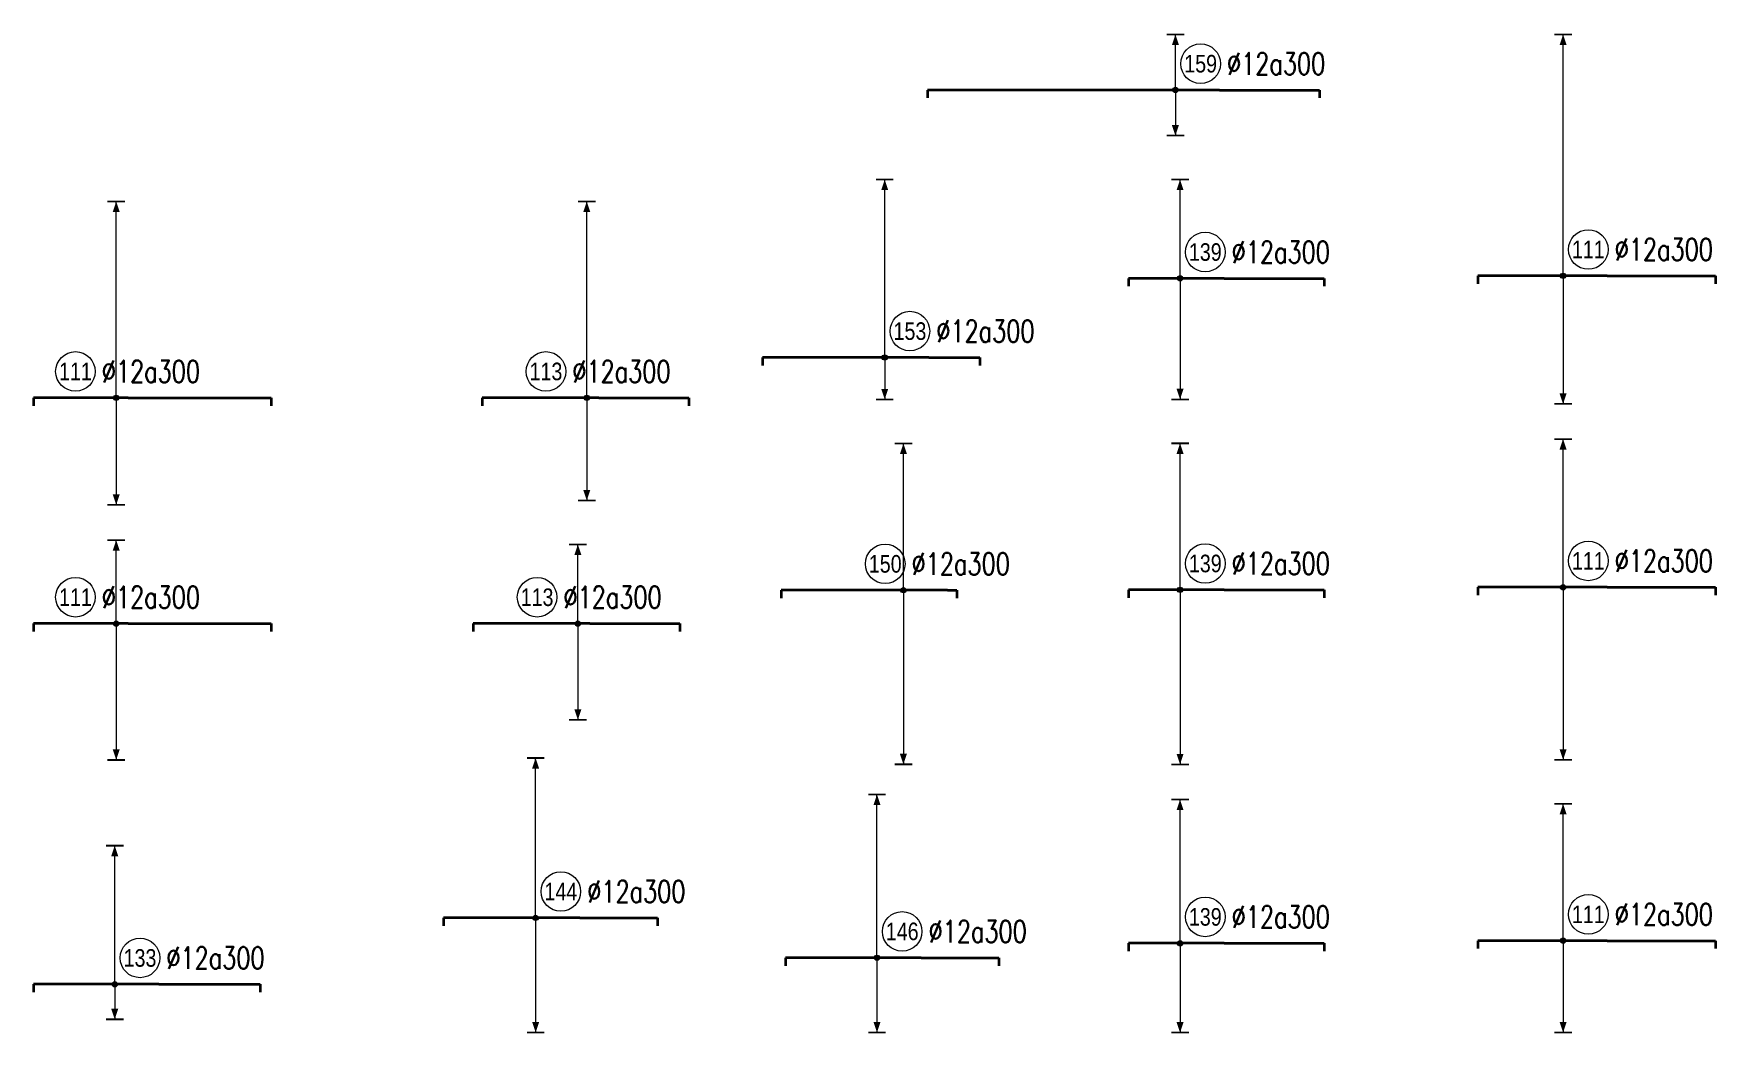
# Model space of a CAD drawing. Header units: millimetres. Extents: x -415354 to 883813, y -531490 to 486716.
# Drawn here: x 70250 to 108500, y -86020 to -63280 of the extents above; entities that cross this region are included whole.
import ezdxf
from ezdxf.enums import TextEntityAlignment as Align

# ---------------------------------------------------------------- set-up
doc = ezdxf.new("R2010")
doc.units = ezdxf.units.MM
doc.header["$MEASUREMENT"] = 0
for name, color, linetype, lineweight in [('NDC_S_DIM', 1, 'Continuous', 15), ('NDC_S_REBAR', 4, 'Continuous', 35), ('NDC_S_VN TEXT', 7, 'Continuous', 20)]:
    doc.layers.add(name, color=color, linetype=linetype, lineweight=lineweight)
doc.styles.add('ARIAL', font='arial.ttf', dxfattribs={"width": 0.8})
doc.styles.add('NDC_EN TXT', font='romans.shx', dxfattribs={"width": 0.8})

# ---------------------------------------------------------------- blocks, each defined once
blk = doc.blocks.new('*U78')
h = blk.add_hatch(color=6)
edge = h.paths.add_edge_path()
edge.add_arc((-5.03, 0), 0.3, 0, 360)
at = {"layer": 'NDC_S_DIM', "color": 8}
for q in [(-5.03, 11.24), (-5.03, -13.76)]:
    blk.add_line((-5.03, 0), q, dxfattribs=at)
for points in [[(-6.03, 11.24, 0.2, 0.2, 0), (-4.03, 11.24, 0, 0, 0)], [(-6.03, -13.76, 0.2, 0.2, 0), (-4.03, -13.76, 0, 0, 0)]]:
    blk.add_lwpolyline(points, format="xyseb", dxfattribs=at)
at = {"layer": 'NDC_S_DIM'}
blk.add_circle((-2.16, 3), 2.25, dxfattribs=at)
at = {"layer": 'NDC_S_DIM', "color": 6}
blk.add_circle((-5.03, 0), 0.3, dxfattribs=at)
at = {"layer": 'NDC_S_DIM', "color": 8}
for points in [[(-5.43, 10.04), (-5.03, 11.24), (-4.63, 10.04)], [(-5.43, -12.56), (-5.03, -13.76), (-4.63, -12.56)]]:
    blk.add_solid(points, dxfattribs=at)
at = {"layer": 'NDC_S_REBAR'}
for p, q in [((0, 0), (-10.9, 0)), ((-10.9, 0), (-10.9, -0.9)), ((0, 0), (11.34, 0)), ((11.34, 0), (11.34, -0.9)), ((-10.9, -0.9), (-10.9, -0.9)), ((11.34, -0.9), (11.34, -0.9))]:
    blk.add_line(p, q, dxfattribs=at)
at = {"layer": 'NDC_S_VN TEXT', "style": 'ARIAL', "width": 0.8}
blk.add_attdef('KHT', text='', height=2, dxfattribs=at).set_placement((-2.16, 3), align=Align.MIDDLE_CENTER)
at = {"layer": 'NDC_S_VN TEXT', "color": 3, "style": 'NDC_EN TXT', "width": 0.75}
blk.add_attdef('DKT', (0.84, 1.75), '', height=2.5, dxfattribs=at)
blk = doc.blocks.new('*U79')
h = blk.add_hatch(color=6)
edge = h.paths.add_edge_path()
edge.add_arc((-5.03, 0), 0.3, 0, 360)
at = {"layer": 'NDC_S_DIM', "color": 8}
for q in [(-5.03, 27.45), (-5.03, -14.57)]:
    blk.add_line((-5.03, 0), q, dxfattribs=at)
for points in [[(-6.03, 27.45, 0.2, 0.2, 0), (-4.03, 27.45, 0, 0, 0)], [(-6.03, -14.57, 0.2, 0.2, 0), (-4.03, -14.57, 0, 0, 0)]]:
    blk.add_lwpolyline(points, format="xyseb", dxfattribs=at)
at = {"layer": 'NDC_S_DIM'}
blk.add_circle((-2.16, 3), 2.25, dxfattribs=at)
at = {"layer": 'NDC_S_DIM', "color": 6}
blk.add_circle((-5.03, 0), 0.3, dxfattribs=at)
at = {"layer": 'NDC_S_DIM', "color": 8}
for points in [[(-5.43, 26.25), (-5.03, 27.45), (-4.63, 26.25)], [(-5.43, -13.37), (-5.03, -14.57), (-4.63, -13.37)]]:
    blk.add_solid(points, dxfattribs=at)
at = {"layer": 'NDC_S_REBAR'}
for p, q in [((0, 0), (-14.71, 0)), ((-14.71, 0), (-14.71, -0.9)), ((0, 0), (12.29, 0)), ((12.29, 0), (12.29, -0.9)), ((-14.71, -0.9), (-14.71, -0.9)), ((12.29, -0.9), (12.29, -0.9))]:
    blk.add_line(p, q, dxfattribs=at)
at = {"layer": 'NDC_S_VN TEXT', "style": 'ARIAL', "width": 0.8}
blk.add_attdef('KHT', text='', height=2, dxfattribs=at).set_placement((-2.16, 3), align=Align.MIDDLE_CENTER)
at = {"layer": 'NDC_S_VN TEXT', "color": 3, "style": 'NDC_EN TXT', "width": 0.75}
blk.add_attdef('DKT', (0.84, 1.75), '', height=2.5, dxfattribs=at)
blk = doc.blocks.new('*U68')
h = blk.add_hatch(color=6)
edge = h.paths.add_edge_path()
edge.add_arc((-5.03, 0), 0.3, 0, 360)
at = {"layer": 'NDC_S_DIM', "color": 8}
for q in [(-5.03, 16.7), (-5.03, -19.8)]:
    blk.add_line((-5.03, 0), q, dxfattribs=at)
for points in [[(-6.03, 16.7, 0.2, 0.2, 0), (-4.03, 16.7, 0, 0, 0)], [(-6.03, -19.8, 0.2, 0.2, 0), (-4.03, -19.8, 0, 0, 0)]]:
    blk.add_lwpolyline(points, format="xyseb", dxfattribs=at)
at = {"layer": 'NDC_S_DIM'}
blk.add_circle((-7.1, 3), 2.25, dxfattribs=at)
at = {"layer": 'NDC_S_DIM', "color": 6}
blk.add_circle((-5.03, 0), 0.3, dxfattribs=at)
at = {"layer": 'NDC_S_DIM', "color": 8}
for points in [[(-5.43, 15.5), (-5.03, 16.7), (-4.63, 15.5)], [(-5.43, -18.6), (-5.03, -19.8), (-4.63, -18.6)]]:
    blk.add_solid(points, dxfattribs=at)
at = {"layer": 'NDC_S_REBAR'}
for p, q in [((0, 0), (-18.93, 0)), ((-18.93, 0), (-18.93, -0.9)), ((0, 0), (1.05, 0)), ((1.05, 0), (1.05, -0.9)), ((-18.93, -0.9), (-18.93, -0.9)), ((1.05, -0.9), (1.05, -0.9))]:
    blk.add_line(p, q, dxfattribs=at)
at = {"layer": 'NDC_S_VN TEXT', "style": 'ARIAL', "width": 0.8}
blk.add_attdef('KHT', text='', height=2, dxfattribs=at).set_placement((-7.1, 3), align=Align.MIDDLE_CENTER)
at = {"layer": 'NDC_S_VN TEXT', "color": 3, "style": 'NDC_EN TXT', "width": 0.75}
blk.add_attdef('DKT', (-4.1, 1.75), '', height=2.5, dxfattribs=at)
blk = doc.blocks.new('*U71')
h = blk.add_hatch(color=6)
edge = h.paths.add_edge_path()
edge.add_arc((-5.03, 0), 0.3, 0, 360)
at = {"layer": 'NDC_S_DIM', "color": 8}
for q in [(-5.03, 16.66), (-5.03, -19.85)]:
    blk.add_line((-5.03, 0), q, dxfattribs=at)
for points in [[(-6.03, 16.66, 0.2, 0.2, 0), (-4.03, 16.66, 0, 0, 0)], [(-6.03, -19.85, 0.2, 0.2, 0), (-4.03, -19.85, 0, 0, 0)]]:
    blk.add_lwpolyline(points, format="xyseb", dxfattribs=at)
at = {"layer": 'NDC_S_DIM'}
blk.add_circle((-2.16, 3), 2.25, dxfattribs=at)
at = {"layer": 'NDC_S_DIM', "color": 6}
blk.add_circle((-5.03, 0), 0.3, dxfattribs=at)
at = {"layer": 'NDC_S_DIM', "color": 8}
for points in [[(-5.43, 15.46), (-5.03, 16.66), (-4.63, 15.46)], [(-5.43, -18.65), (-5.03, -19.85), (-4.63, -18.65)]]:
    blk.add_solid(points, dxfattribs=at)
at = {"layer": 'NDC_S_REBAR'}
for p, q in [((0, 0), (-10.9, 0)), ((-10.9, 0), (-10.9, -0.9)), ((0, 0), (11.34, 0)), ((11.34, 0), (11.34, -0.9)), ((-10.9, -0.9), (-10.9, -0.9)), ((11.34, -0.9), (11.34, -0.9))]:
    blk.add_line(p, q, dxfattribs=at)
at = {"layer": 'NDC_S_VN TEXT', "style": 'ARIAL', "width": 0.8}
blk.add_attdef('KHT', text='', height=2, dxfattribs=at).set_placement((-2.16, 3), align=Align.MIDDLE_CENTER)
at = {"layer": 'NDC_S_VN TEXT', "color": 3, "style": 'NDC_EN TXT', "width": 0.75}
blk.add_attdef('DKT', (0.84, 1.75), '', height=2.5, dxfattribs=at)
blk = doc.blocks.new('*U72')
h = blk.add_hatch(color=6)
edge = h.paths.add_edge_path()
edge.add_arc((-5.03, 0), 0.3, 0, 360)
at = {"layer": 'NDC_S_DIM', "color": 8}
for q in [(-5.03, 16.86), (-5.03, -19.63)]:
    blk.add_line((-5.03, 0), q, dxfattribs=at)
for points in [[(-6.03, 16.86, 0.2, 0.2, 0), (-4.03, 16.86, 0, 0, 0)], [(-6.03, -19.63, 0.2, 0.2, 0), (-4.03, -19.63, 0, 0, 0)]]:
    blk.add_lwpolyline(points, format="xyseb", dxfattribs=at)
at = {"layer": 'NDC_S_DIM'}
blk.add_circle((-2.16, 3), 2.25, dxfattribs=at)
at = {"layer": 'NDC_S_DIM', "color": 6}
blk.add_circle((-5.03, 0), 0.3, dxfattribs=at)
at = {"layer": 'NDC_S_DIM', "color": 8}
for points in [[(-5.43, 15.66), (-5.03, 16.86), (-4.63, 15.66)], [(-5.43, -18.43), (-5.03, -19.63), (-4.63, -18.43)]]:
    blk.add_solid(points, dxfattribs=at)
at = {"layer": 'NDC_S_REBAR'}
for p, q in [((0, 0), (-14.71, 0)), ((-14.71, 0), (-14.71, -0.9)), ((0, 0), (12.29, 0)), ((12.29, 0), (12.29, -0.9)), ((-14.71, -0.9), (-14.71, -0.9)), ((12.29, -0.9), (12.29, -0.9))]:
    blk.add_line(p, q, dxfattribs=at)
at = {"layer": 'NDC_S_VN TEXT', "style": 'ARIAL', "width": 0.8}
blk.add_attdef('KHT', text='', height=2, dxfattribs=at).set_placement((-2.16, 3), align=Align.MIDDLE_CENTER)
at = {"layer": 'NDC_S_VN TEXT', "color": 3, "style": 'NDC_EN TXT', "width": 0.75}
blk.add_attdef('DKT', (0.84, 1.75), '', height=2.5, dxfattribs=at)
blk = doc.blocks.new('*U37')
h = blk.add_hatch(color=6)
edge = h.paths.add_edge_path()
edge.add_arc((-5.03, 0), 0.3, 0, 360)
at = {"layer": 'NDC_S_DIM', "color": 8}
for q in [(-5.03, 15.77), (-5.03, -3.98)]:
    blk.add_line((-5.03, 0), q, dxfattribs=at)
for points in [[(-6.03, 15.77, 0.2, 0.2, 0), (-4.03, 15.77, 0, 0, 0)], [(-6.03, -3.98, 0.2, 0.2, 0), (-4.03, -3.98, 0, 0, 0)]]:
    blk.add_lwpolyline(points, format="xyseb", dxfattribs=at)
at = {"layer": 'NDC_S_DIM'}
blk.add_circle((-2.16, 3), 2.25, dxfattribs=at)
at = {"layer": 'NDC_S_DIM', "color": 6}
blk.add_circle((-5.03, 0), 0.3, dxfattribs=at)
at = {"layer": 'NDC_S_DIM', "color": 8}
for points in [[(-5.43, 14.57), (-5.03, 15.77), (-4.63, 14.57)], [(-5.43, -2.78), (-5.03, -3.98), (-4.63, -2.78)]]:
    blk.add_solid(points, dxfattribs=at)
at = {"layer": 'NDC_S_REBAR'}
for p, q in [((0, 0), (-14.26, 0)), ((-14.26, 0), (-14.26, -0.9)), ((0, 0), (11.49, 0)), ((11.49, 0), (11.49, -0.9)), ((-14.26, -0.9), (-14.26, -0.9)), ((11.49, -0.9), (11.49, -0.9))]:
    blk.add_line(p, q, dxfattribs=at)
at = {"layer": 'NDC_S_VN TEXT', "style": 'ARIAL', "width": 0.8}
blk.add_attdef('KHT', text='', height=2, dxfattribs=at).set_placement((-2.16, 3), align=Align.MIDDLE_CENTER)
at = {"layer": 'NDC_S_VN TEXT', "color": 3, "style": 'NDC_EN TXT', "width": 0.75}
blk.add_attdef('DKT', (0.84, 1.75), '', height=2.5, dxfattribs=at)
blk = doc.blocks.new('*U38')
h = blk.add_hatch(color=6)
edge = h.paths.add_edge_path()
edge.add_arc((-5.03, 0), 0.3, 0, 360)
at = {"layer": 'NDC_S_DIM', "color": 8}
for q in [(-5.03, 18.18), (-5.03, -13.03)]:
    blk.add_line((-5.03, 0), q, dxfattribs=at)
for points in [[(-6.03, 18.18, 0.2, 0.2, 0), (-4.03, 18.18, 0, 0, 0)], [(-6.03, -13.03, 0.2, 0.2, 0), (-4.03, -13.03, 0, 0, 0)]]:
    blk.add_lwpolyline(points, format="xyseb", dxfattribs=at)
at = {"layer": 'NDC_S_DIM'}
blk.add_circle((-2.16, 3), 2.25, dxfattribs=at)
at = {"layer": 'NDC_S_DIM', "color": 6}
blk.add_circle((-5.03, 0), 0.3, dxfattribs=at)
at = {"layer": 'NDC_S_DIM', "color": 8}
for points in [[(-5.43, 16.98), (-5.03, 18.18), (-4.63, 16.98)], [(-5.43, -11.83), (-5.03, -13.03), (-4.63, -11.83)]]:
    blk.add_solid(points, dxfattribs=at)
at = {"layer": 'NDC_S_REBAR'}
for p, q in [((0, 0), (-15.51, 0)), ((-15.51, 0), (-15.51, -0.9)), ((0, 0), (8.81, 0)), ((8.81, 0), (8.81, -0.9)), ((-15.51, -0.9), (-15.51, -0.9)), ((8.81, -0.9), (8.81, -0.9))]:
    blk.add_line(p, q, dxfattribs=at)
at = {"layer": 'NDC_S_VN TEXT', "style": 'ARIAL', "width": 0.8}
blk.add_attdef('KHT', text='', height=2, dxfattribs=at).set_placement((-2.16, 3), align=Align.MIDDLE_CENTER)
at = {"layer": 'NDC_S_VN TEXT', "color": 3, "style": 'NDC_EN TXT', "width": 0.75}
blk.add_attdef('DKT', (0.84, 1.75), '', height=2.5, dxfattribs=at)
blk = doc.blocks.new('*U35')
h = blk.add_hatch(color=6)
edge = h.paths.add_edge_path()
edge.add_arc((-5.03, 0), 0.3, 0, 360)
at = {"layer": 'NDC_S_DIM', "color": 8}
for q in [(-5.03, 18.57), (-5.03, -8.5)]:
    blk.add_line((-5.03, 0), q, dxfattribs=at)
for points in [[(-6.03, 18.57, 0.2, 0.2, 0), (-4.03, 18.57, 0, 0, 0)], [(-6.03, -8.5, 0.2, 0.2, 0), (-4.03, -8.5, 0, 0, 0)]]:
    blk.add_lwpolyline(points, format="xyseb", dxfattribs=at)
at = {"layer": 'NDC_S_DIM'}
blk.add_circle((-2.16, 3), 2.25, dxfattribs=at)
at = {"layer": 'NDC_S_DIM', "color": 6}
blk.add_circle((-5.03, 0), 0.3, dxfattribs=at)
at = {"layer": 'NDC_S_DIM', "color": 8}
for points in [[(-5.43, 17.37), (-5.03, 18.57), (-4.63, 17.37)], [(-5.43, -7.3), (-5.03, -8.5), (-4.63, -7.3)]]:
    blk.add_solid(points, dxfattribs=at)
at = {"layer": 'NDC_S_REBAR'}
for p, q in [((0, 0), (-15.44, 0)), ((-15.44, 0), (-15.44, -0.9)), ((0, 0), (8.81, 0)), ((8.81, 0), (8.81, -0.9)), ((-15.44, -0.9), (-15.44, -0.9)), ((8.81, -0.9), (8.81, -0.9))]:
    blk.add_line(p, q, dxfattribs=at)
at = {"layer": 'NDC_S_VN TEXT', "style": 'ARIAL', "width": 0.8}
blk.add_attdef('KHT', text='', height=2, dxfattribs=at).set_placement((-2.16, 3), align=Align.MIDDLE_CENTER)
at = {"layer": 'NDC_S_VN TEXT', "color": 3, "style": 'NDC_EN TXT', "width": 0.75}
blk.add_attdef('DKT', (0.84, 1.75), '', height=2.5, dxfattribs=at)
blk = doc.blocks.new('*U32')
h = blk.add_hatch(color=6)
edge = h.paths.add_edge_path()
edge.add_arc((-5.03, 0), 0.3, 0, 360)
at = {"layer": 'NDC_S_DIM', "color": 8}
for q in [(-5.03, 16.35), (-5.03, -10.15)]:
    blk.add_line((-5.03, 0), q, dxfattribs=at)
for points in [[(-6.03, 16.35, 0.2, 0.2, 0), (-4.03, 16.35, 0, 0, 0)], [(-6.03, -10.15, 0.2, 0.2, 0), (-4.03, -10.15, 0, 0, 0)]]:
    blk.add_lwpolyline(points, format="xyseb", dxfattribs=at)
at = {"layer": 'NDC_S_DIM'}
blk.add_circle((-2.16, 3), 2.25, dxfattribs=at)
at = {"layer": 'NDC_S_DIM', "color": 6}
blk.add_circle((-5.03, 0), 0.3, dxfattribs=at)
at = {"layer": 'NDC_S_DIM', "color": 8}
for points in [[(-5.43, 15.15), (-5.03, 16.35), (-4.63, 15.15)], [(-5.43, -8.95), (-5.03, -10.15), (-4.63, -8.95)]]:
    blk.add_solid(points, dxfattribs=at)
at = {"layer": 'NDC_S_REBAR'}
for p, q in [((0, 0), (-10.9, 0)), ((-10.9, 0), (-10.9, -0.9)), ((0, 0), (11.34, 0)), ((11.34, 0), (11.34, -0.9)), ((-10.9, -0.9), (-10.9, -0.9)), ((11.34, -0.9), (11.34, -0.9))]:
    blk.add_line(p, q, dxfattribs=at)
at = {"layer": 'NDC_S_VN TEXT', "style": 'ARIAL', "width": 0.8}
blk.add_attdef('KHT', text='', height=2, dxfattribs=at).set_placement((-2.16, 3), align=Align.MIDDLE_CENTER)
at = {"layer": 'NDC_S_VN TEXT', "color": 3, "style": 'NDC_EN TXT', "width": 0.75}
blk.add_attdef('DKT', (0.84, 1.75), '', height=2.5, dxfattribs=at)
blk = doc.blocks.new('*U33')
h = blk.add_hatch(color=6)
edge = h.paths.add_edge_path()
edge.add_arc((-5.03, 0), 0.3, 0, 360)
at = {"layer": 'NDC_S_DIM', "color": 8}
for q in [(-5.03, 15.56), (-5.03, -10.44)]:
    blk.add_line((-5.03, 0), q, dxfattribs=at)
for points in [[(-6.03, 15.56, 0.2, 0.2, 0), (-4.03, 15.56, 0, 0, 0)], [(-6.03, -10.44, 0.2, 0.2, 0), (-4.03, -10.44, 0, 0, 0)]]:
    blk.add_lwpolyline(points, format="xyseb", dxfattribs=at)
at = {"layer": 'NDC_S_DIM'}
blk.add_circle((-2.16, 3), 2.25, dxfattribs=at)
at = {"layer": 'NDC_S_DIM', "color": 6}
blk.add_circle((-5.03, 0), 0.3, dxfattribs=at)
at = {"layer": 'NDC_S_DIM', "color": 8}
for points in [[(-5.43, 14.36), (-5.03, 15.56), (-4.63, 14.36)], [(-5.43, -9.24), (-5.03, -10.44), (-4.63, -9.24)]]:
    blk.add_solid(points, dxfattribs=at)
at = {"layer": 'NDC_S_REBAR'}
for p, q in [((0, 0), (-14.71, 0)), ((-14.71, 0), (-14.71, -0.9)), ((0, 0), (12.29, 0)), ((12.29, 0), (12.29, -0.9)), ((-14.71, -0.9), (-14.71, -0.9)), ((12.29, -0.9), (12.29, -0.9))]:
    blk.add_line(p, q, dxfattribs=at)
at = {"layer": 'NDC_S_VN TEXT', "style": 'ARIAL', "width": 0.8}
blk.add_attdef('KHT', text='', height=2, dxfattribs=at).set_placement((-2.16, 3), align=Align.MIDDLE_CENTER)
at = {"layer": 'NDC_S_VN TEXT', "color": 3, "style": 'NDC_EN TXT', "width": 0.75}
blk.add_attdef('DKT', (0.84, 1.75), '', height=2.5, dxfattribs=at)
blk = doc.blocks.new('*U263')
h = blk.add_hatch(color=6)
edge = h.paths.add_edge_path()
edge.add_arc((-1.37, 0), 0.3, 0, 360)
at = {"layer": 'NDC_S_DIM', "color": 8}
for q in [(-1.37, 22.32), (-1.37, -12.18)]:
    blk.add_line((-1.37, 0), q, dxfattribs=at)
for points in [[(-2.37, 22.32, 0.2, 0.2, 0), (-0.37, 22.32, 0, 0, 0)], [(-2.37, -12.18, 0.2, 0.2, 0), (-0.37, -12.18, 0, 0, 0)]]:
    blk.add_lwpolyline(points, format="xyseb", dxfattribs=at)
at = {"layer": 'NDC_S_DIM'}
blk.add_circle((-6.01, 3), 2.25, dxfattribs=at)
at = {"layer": 'NDC_S_DIM', "color": 6}
blk.add_circle((-1.37, 0), 0.3, dxfattribs=at)
at = {"layer": 'NDC_S_DIM', "color": 8}
for points in [[(-1.77, 21.12), (-1.37, 22.32), (-0.97, 21.12)], [(-1.77, -10.98), (-1.37, -12.18), (-0.97, -10.98)]]:
    blk.add_solid(points, dxfattribs=at)
at = {"layer": 'NDC_S_REBAR'}
for p, q in [((0, 0), (-10.76, 0)), ((-10.76, 0), (-10.76, -0.9)), ((0, 0), (16.24, 0)), ((16.24, 0), (16.24, -0.9)), ((-10.76, -0.9), (-10.76, -0.9)), ((16.24, -0.9), (16.24, -0.9))]:
    blk.add_line(p, q, dxfattribs=at)
at = {"layer": 'NDC_S_VN TEXT', "style": 'ARIAL', "width": 0.8}
blk.add_attdef('KHT', text='', height=2, dxfattribs=at).set_placement((-6.01, 3), align=Align.MIDDLE_CENTER)
at = {"layer": 'NDC_S_VN TEXT', "color": 3, "style": 'NDC_EN TXT', "width": 0.75}
blk.add_attdef('DKT', (-3.01, 1.75), '', height=2.5, dxfattribs=at)
blk = doc.blocks.new('*U262')
h = blk.add_hatch(color=6)
edge = h.paths.add_edge_path()
edge.add_arc((-1.37, 0), 0.3, 0, 360)
at = {"layer": 'NDC_S_DIM', "color": 8}
for q in [(-1.37, 9.5), (-1.37, -15.51)]:
    blk.add_line((-1.37, 0), q, dxfattribs=at)
for points in [[(-2.37, 9.5, 0.2, 0.2, 0), (-0.37, 9.5, 0, 0, 0)], [(-2.37, -15.51, 0.2, 0.2, 0), (-0.37, -15.51, 0, 0, 0)]]:
    blk.add_lwpolyline(points, format="xyseb", dxfattribs=at)
at = {"layer": 'NDC_S_DIM'}
blk.add_circle((-6.01, 3), 2.25, dxfattribs=at)
at = {"layer": 'NDC_S_DIM', "color": 6}
blk.add_circle((-1.37, 0), 0.3, dxfattribs=at)
at = {"layer": 'NDC_S_DIM', "color": 8}
for points in [[(-1.77, 8.3), (-1.37, 9.5), (-0.97, 8.3)], [(-1.77, -14.31), (-1.37, -15.51), (-0.97, -14.31)]]:
    blk.add_solid(points, dxfattribs=at)
at = {"layer": 'NDC_S_REBAR'}
for p, q in [((0, 0), (-10.76, 0)), ((-10.76, 0), (-10.76, -0.9)), ((0, 0), (16.24, 0)), ((16.24, 0), (16.24, -0.9)), ((-10.76, -0.9), (-10.76, -0.9)), ((16.24, -0.9), (16.24, -0.9))]:
    blk.add_line(p, q, dxfattribs=at)
at = {"layer": 'NDC_S_VN TEXT', "style": 'ARIAL', "width": 0.8}
blk.add_attdef('KHT', text='', height=2, dxfattribs=at).set_placement((-6.01, 3), align=Align.MIDDLE_CENTER)
at = {"layer": 'NDC_S_VN TEXT', "color": 3, "style": 'NDC_EN TXT', "width": 0.75}
blk.add_attdef('DKT', (-3.01, 1.75), '', height=2.5, dxfattribs=at)
blk = doc.blocks.new('*U266')
h = blk.add_hatch(color=6)
edge = h.paths.add_edge_path()
edge.add_arc((-1.37, 0), 0.3, 0, 360)
at = {"layer": 'NDC_S_DIM', "color": 8}
for q in [(-1.37, 9), (-1.37, -10.94)]:
    blk.add_line((-1.37, 0), q, dxfattribs=at)
for points in [[(-2.37, 9, 0.2, 0.2, 0), (-0.37, 9, 0, 0, 0)], [(-2.37, -10.94, 0.2, 0.2, 0), (-0.37, -10.94, 0, 0, 0)]]:
    blk.add_lwpolyline(points, format="xyseb", dxfattribs=at)
at = {"layer": 'NDC_S_DIM'}
blk.add_circle((-6.01, 3), 2.25, dxfattribs=at)
at = {"layer": 'NDC_S_DIM', "color": 6}
blk.add_circle((-1.37, 0), 0.3, dxfattribs=at)
at = {"layer": 'NDC_S_DIM', "color": 8}
for points in [[(-1.77, 7.8), (-1.37, 9), (-0.97, 7.8)], [(-1.77, -9.74), (-1.37, -10.94), (-0.97, -9.74)]]:
    blk.add_solid(points, dxfattribs=at)
at = {"layer": 'NDC_S_REBAR'}
for p, q in [((0, 0), (-13.26, 0)), ((-13.26, 0), (-13.26, -0.9)), ((0, 0), (10.24, 0)), ((10.24, 0), (10.24, -0.9)), ((-13.26, -0.9), (-13.26, -0.9)), ((10.24, -0.9), (10.24, -0.9))]:
    blk.add_line(p, q, dxfattribs=at)
at = {"layer": 'NDC_S_VN TEXT', "style": 'ARIAL', "width": 0.8}
blk.add_attdef('KHT', text='', height=2, dxfattribs=at).set_placement((-6.01, 3), align=Align.MIDDLE_CENTER)
at = {"layer": 'NDC_S_VN TEXT', "color": 3, "style": 'NDC_EN TXT', "width": 0.75}
blk.add_attdef('DKT', (-3.01, 1.75), '', height=2.5, dxfattribs=at)
blk = doc.blocks.new('*U264')
h = blk.add_hatch(color=6)
edge = h.paths.add_edge_path()
edge.add_arc((-1.37, 0), 0.3, 0, 360)
at = {"layer": 'NDC_S_DIM', "color": 8}
for q in [(-1.37, 22.32), (-1.37, -11.68)]:
    blk.add_line((-1.37, 0), q, dxfattribs=at)
for points in [[(-2.37, 22.32, 0.2, 0.2, 0), (-0.37, 22.32, 0, 0, 0)], [(-2.37, -11.68, 0.2, 0.2, 0), (-0.37, -11.68, 0, 0, 0)]]:
    blk.add_lwpolyline(points, format="xyseb", dxfattribs=at)
at = {"layer": 'NDC_S_DIM'}
blk.add_circle((-6.01, 3), 2.25, dxfattribs=at)
at = {"layer": 'NDC_S_DIM', "color": 6}
blk.add_circle((-1.37, 0), 0.3, dxfattribs=at)
at = {"layer": 'NDC_S_DIM', "color": 8}
for points in [[(-1.77, 21.12), (-1.37, 22.32), (-0.97, 21.12)], [(-1.77, -10.48), (-1.37, -11.68), (-0.97, -10.48)]]:
    blk.add_solid(points, dxfattribs=at)
at = {"layer": 'NDC_S_REBAR'}
for p, q in [((0, 0), (-13.26, 0)), ((-13.26, 0), (-13.26, -0.9)), ((0, 0), (10.24, 0)), ((10.24, 0), (10.24, -0.9)), ((-13.26, -0.9), (-13.26, -0.9)), ((10.24, -0.9), (10.24, -0.9))]:
    blk.add_line(p, q, dxfattribs=at)
at = {"layer": 'NDC_S_VN TEXT', "style": 'ARIAL', "width": 0.8}
blk.add_attdef('KHT', text='', height=2, dxfattribs=at).set_placement((-6.01, 3), align=Align.MIDDLE_CENTER)
at = {"layer": 'NDC_S_VN TEXT', "color": 3, "style": 'NDC_EN TXT', "width": 0.75}
blk.add_attdef('DKT', (-3.01, 1.75), '', height=2.5, dxfattribs=at)
blk = doc.blocks.new('*U268')
h = blk.add_hatch(color=6)
edge = h.paths.add_edge_path()
edge.add_arc((-5.03, 0), 0.3, 0, 360)
at = {"layer": 'NDC_S_DIM', "color": 8}
for q in [(-5.03, 20.23), (-5.03, -4.77)]:
    blk.add_line((-5.03, 0), q, dxfattribs=at)
for points in [[(-6.03, 20.23, 0.2, 0.2, 0), (-4.03, 20.23, 0, 0, 0)], [(-6.03, -4.77, 0.2, 0.2, 0), (-4.03, -4.77, 0, 0, 0)]]:
    blk.add_lwpolyline(points, format="xyseb", dxfattribs=at)
at = {"layer": 'NDC_S_DIM'}
blk.add_circle((-2.16, 3), 2.25, dxfattribs=at)
at = {"layer": 'NDC_S_DIM', "color": 6}
blk.add_circle((-5.03, 0), 0.3, dxfattribs=at)
at = {"layer": 'NDC_S_DIM', "color": 8}
for points in [[(-5.43, 19.03), (-5.03, 20.23), (-4.63, 19.03)], [(-5.43, -3.57), (-5.03, -4.77), (-4.63, -3.57)]]:
    blk.add_solid(points, dxfattribs=at)
at = {"layer": 'NDC_S_REBAR'}
for p, q in [((0, 0), (-18.93, 0)), ((-18.93, 0), (-18.93, -0.9)), ((0, 0), (5.8, 0)), ((5.8, 0), (5.8, -0.9)), ((-18.93, -0.9), (-18.93, -0.9)), ((5.8, -0.9), (5.8, -0.9))]:
    blk.add_line(p, q, dxfattribs=at)
at = {"layer": 'NDC_S_VN TEXT', "style": 'ARIAL', "width": 0.8}
blk.add_attdef('KHT', text='', height=2, dxfattribs=at).set_placement((-2.16, 3), align=Align.MIDDLE_CENTER)
at = {"layer": 'NDC_S_VN TEXT', "color": 3, "style": 'NDC_EN TXT', "width": 0.75}
blk.add_attdef('DKT', (0.84, 1.75), '', height=2.5, dxfattribs=at)
blk = doc.blocks.new('*U1008')
h = blk.add_hatch(color=6)
edge = h.paths.add_edge_path()
edge.add_arc((-5.03, 0), 0.3, 0, 360)
at = {"layer": 'NDC_S_DIM', "color": 8}
for q in [(-5.03, 6.32), (-5.03, -5.18)]:
    blk.add_line((-5.03, 0), q, dxfattribs=at)
for points in [[(-6.03, 6.32, 0.2, 0.2, 0), (-4.03, 6.32, 0, 0, 0)], [(-6.03, -5.18, 0.2, 0.2, 0), (-4.03, -5.18, 0, 0, 0)]]:
    blk.add_lwpolyline(points, format="xyseb", dxfattribs=at)
at = {"layer": 'NDC_S_DIM'}
blk.add_circle((-2.16, 3), 2.25, dxfattribs=at)
at = {"layer": 'NDC_S_DIM', "color": 6}
blk.add_circle((-5.03, 0), 0.3, dxfattribs=at)
at = {"layer": 'NDC_S_DIM', "color": 8}
for points in [[(-5.43, 5.12), (-5.03, 6.32), (-4.63, 5.12)], [(-5.43, -3.98), (-5.03, -5.18), (-4.63, -3.98)]]:
    blk.add_solid(points, dxfattribs=at)
at = {"layer": 'NDC_S_REBAR'}
for p, q in [((0, 0), (-33.23, 0)), ((-33.23, 0), (-33.23, -0.9)), ((0, 0), (11.34, 0)), ((11.34, 0), (11.34, -0.9)), ((-33.23, -0.9), (-33.23, -0.9)), ((11.34, -0.9), (11.34, -0.9))]:
    blk.add_line(p, q, dxfattribs=at)
at = {"layer": 'NDC_S_VN TEXT', "style": 'ARIAL', "width": 0.8}
blk.add_attdef('KHT', text='', height=2, dxfattribs=at).set_placement((-2.16, 3), align=Align.MIDDLE_CENTER)
at = {"layer": 'NDC_S_VN TEXT', "color": 3, "style": 'NDC_EN TXT', "width": 0.75}
blk.add_attdef('DKT', (0.84, 1.75), '', height=2.5, dxfattribs=at)

msp = doc.modelspace()

# ---------------------------------------------------------------- block references
at = {"xscale": 200, "yscale": 200, "zscale": 200}
for name, p, values in [('*U1008', (97225.1, -64563.7), {'KHT': '159', 'DKT': '%%c12a300'}), ('*U79', (106042.5, -68789.2), {'KHT': '111', 'DKT': '%%c12a300'}), ('*U268', (90613.1, -70646.3), {'KHT': '153', 'DKT': '%%c12a300'}), ('*U78', (97330.7, -68847.3), {'KHT': '139', 'DKT': '%%c12a300'}), ('*U263', (72402.5, -71563.5), {'KHT': '111', 'DKT': '%%c12a300'}), ('*U264', (83104.8, -71563.5), {'KHT': '113', 'DKT': '%%c12a300'}), ('*U68', (91039, -75940.2), {'KHT': '150', 'DKT': '%%c12a300'}), ('*U71', (97330.7, -75932), {'KHT': '139', 'DKT': '%%c12a300'}), ('*U72', (106042.5, -75873.9), {'KHT': '111', 'DKT': '%%c12a300'}), ('*U262', (72402.5, -76699.5), {'KHT': '111', 'DKT': '%%c12a300'}), ('*U266', (82902.5, -76699.5), {'KHT': '113', 'DKT': '%%c12a300'}), ('*U38', (82673.7, -83393.1), {'KHT': '144', 'DKT': '%%c12a300'}), ('*U35', (90437.3, -84300.5), {'KHT': '146', 'DKT': '%%c12a300'}), ('*U32', (97330.7, -83970.7), {'KHT': '139', 'DKT': '%%c12a300'}), ('*U33', (106042.5, -83912.6), {'KHT': '111', 'DKT': '%%c12a300'}), ('*U37', (73101.3, -84904.5), {'KHT': '133', 'DKT': '%%c12a300'})]:
    msp.add_blockref(name, p, dxfattribs=at).add_auto_attribs(values)

doc.saveas('drawing.dxf')
